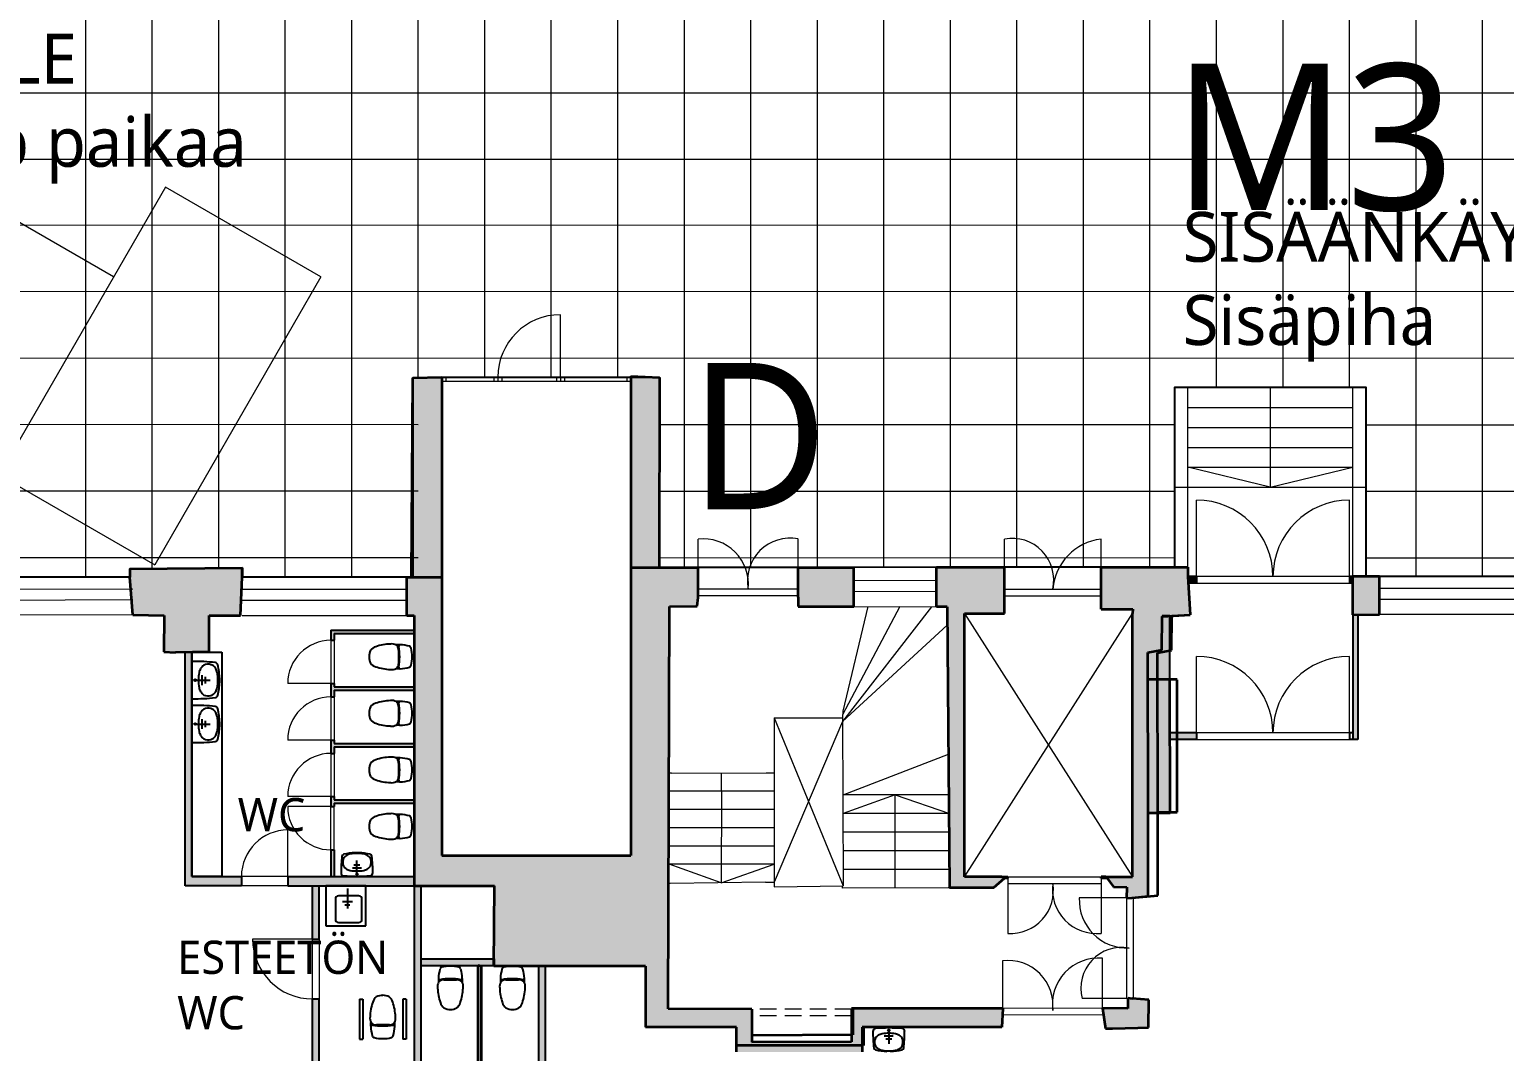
# Model space of a CAD drawing. Header units: millimetres. Extents: x -2569 to 735611, y -420503 to 265310.
# Drawn here: x 365999 to 388174, y 29786 to 45146 of the extents above; entities that cross this region are included whole.
import ezdxf

# ---------------------------------------------------------------- set-up
doc = ezdxf.new("R2010")
doc.units = ezdxf.units.MM
doc.linetypes.add('DASHDOT', pattern=[10, 5, -2.5, 0, -2.5])
doc.linetypes.add('DASHED', pattern=[7.5, 5, -2.5])
doc.layers.add('00 APUVIIVA No plot', color=6, linetype='Continuous', plot=False)
for name, color, linetype, lineweight in [('02 IKKUNAT', 130, 'Continuous', 13), ('02 KANTAVA', 24, 'Continuous', 35), ('02 KANTAVA _väri', 2, 'Continuous', 35), ('02 OVET', 5, 'Continuous', 13), ('02 RAPUT_HISSI', 1, 'Continuous', 5), ('02 SEINALINJA', 151, 'Continuous', 13), ('02 VÄLISEINÄ', 21, 'Continuous', 25), ('02 VÄLISEINÄ _väri', 21, 'Continuous', 25), ('03 Rappukirjain', 7, 'Continuous', 18), ('03 Rappukirjain Tapahtumatila', 1, 'Continuous', 18), ('10 AP1', 7, 'Continuous', 13), ('10 AP2', 7, 'DASHDOT', 9)]:
    doc.layers.add(name, color=color, linetype=linetype, lineweight=lineweight)
doc.layers.add('02 Ruudukko eheä', color=7, linetype='Continuous', lineweight=9, true_color=0x7c7887)
doc.layers.add('02 SANITEETTIKALUSTEET', color=7, linetype='Continuous')
doc.layers.add('03 TEKSTIT', color=7, linetype='Continuous')
doc.styles.get("Standard").update_dxf_attribs({"font": ''})
doc.styles.get('Standard').set_extended_font_data('Roboto')

# ---------------------------------------------------------------- blocks, each defined once
blk = doc.blocks.new('MKH sisäpiha ruudutus')
at = {"layer": '00 APUVIIVA No plot'}
blk.add_lwpolyline([(98612, 13674), (95859, 13673), (95859, 16515), (92978, 16515), (92980, 13814), (89400, 13812), (87322, 13810), (85816, 13809), (85231, 13808), (85236, 16663), (84806, 16663), (81962, 16663), (81528, 16662), (81528, 13666), (78961, 13664), (78961, 13803), (77275, 13788), (77275, 13665), (74396, 13664)], dxfattribs=at)
at = {"layer": '02 Ruudukko eheä'}
for p, q in [((76610, 13664), (76610, 29997)), ((77610, 13791), (77610, 30003)), ((91610, 13813), (91610, 30007)), ((92610, 13814), (92610, 30007)), ((93610, 16515), (93610, 30007)), ((94610, 16515), (94610, 30007)), ((95610, 16515), (95610, 30007)), ((96610, 13673), (96610, 30007)), ((97610, 13674), (97610, 30007)), ((78610, 13800), (78610, 26960)), ((79610, 13665), (79610, 26960)), ((80610, 13665), (80610, 26960)), ((85610, 13809), (85610, 26835)), ((86610, 13809), (86610, 26839)), ((87610, 13810), (87610, 26842)), ((88610, 13811), (88610, 26846)), ((89610, 13812), (89610, 26850)), ((90610, 13813), (90610, 26854)), ((81610, 16662), (81610, 26820)), ((82610, 16663), (82610, 26824)), ((83610, 16663), (83610, 26827)), ((84610, 16663), (84610, 26831)), ((57106, 20946), (127861, 20946)), ((57108, 19946), (127861, 19946)), ((59484, 18965), (127861, 18949)), ((60476, 17965), (127861, 17949)), ((67610, 16963), (127861, 16949)), ((67610, 15963), (81610, 15960)), ((85235, 15959), (92979, 15957)), ((95859, 15956), (107154, 15953)), ((67610, 14963), (81610, 14960)), ((85233, 14959), (92979, 14957)), ((95859, 14956), (107155, 14953)), ((67610, 13963), (81610, 13960)), ((85231, 13959), (92980, 13957)), ((95859, 13956), (107155, 13953))]:
    blk.add_line(p, q, dxfattribs=at)

msp = doc.modelspace()

# ---------------------------------------------------------------- hatches: boundary and pattern name
at = {"layer": '02 KANTAVA _väri'}
h = msp.add_hatch(color=256, dxfattribs=at)
h.paths.add_polyline_path([(375470, 39914), (375040, 39934), (375040, 39504), (375040, 37059), (375465, 37059)])
h.paths.add_polyline_path([(372197, 39920), (371762, 39913), (371740, 36917), (371765, 36917), (372197, 36917)])
h = msp.add_hatch(color=256, dxfattribs=at)
h.paths.add_polyline_path([(383412, 36924), (383412, 36924), (383412, 37066), (382108, 37065), (382108, 36736), (382108, 36434), (382588, 36434), (382582, 36371), (382582, 32411), (382184, 32411), (382295, 32260), (382498, 32256), (382492, 32094), (382531, 32094), (382570, 32096), (382818, 32119), (382817, 33375), (382814, 35782), (383024, 35822), (383028, 36325), (383449, 36350)])
h.paths.add_polyline_path([(380658, 36919), (380658, 37063), (379635, 37063), (379633, 36471), (379793, 36471), (379821, 33364), (379828, 33361), (379821, 33361), (379831, 32252), (380495, 32252), (380658, 32391), (380708, 32391), (380708, 32411), (380617, 32411), (380057, 32411), (380057, 36371), (380657, 36371), (380657, 36919)])
h.paths.add_polyline_path([(378394, 37062), (377556, 37061), (377556, 36736), (377556, 36615), (377554, 36475), (378394, 36475)])
h.paths.add_polyline_path([(376051, 36611), (376051, 37060), (375465, 37059), (375040, 37059), (375040, 32733), (372197, 32733), (372197, 36917), (371765, 36917), (371671, 36917), (371671, 36341), (371781, 36341), (371781, 32276), (372989, 32276), (372982, 31068), (373259, 31068, -0.000016), (373259, 31068), (375259, 31068), (375259, 30149), (376629, 30149), (376629, 29779), (378517, 29779), (378517, 30149), (380616, 30149), (380632, 30402), (380632, 30430), (378355, 30433), (378355, 29933), (376860, 29924), (376860, 30424), (375603, 30426), (375623, 36472), (376037, 36477)])
h.paths.add_polyline_path([(369195, 36917), (369195, 37054), (367509, 37039), (367509, 36916), (367552, 36347), (368026, 36341), (368021, 35791), (368195, 35785), (368701, 35791), (368701, 36341), (369171, 36341)])
h.paths.add_polyline_path([(364996, 36915), (364630, 36915), (364630, 36339), (364996, 36336)])
h.paths.add_polyline_path([(362118, 36913), (362118, 37045), (360413, 37051), (360413, 36913), (360443, 36345), (360922, 36338), (360924, 35777), (361092, 35779), (361472, 35778), (361587, 35784), (361583, 36338), (362081, 36338)])
h.paths.add_polyline_path([(357913, 36912), (357535, 36911), (357535, 36341), (357913, 36342)])
h.paths.add_polyline_path([(355035, 36910), (355035, 37044), (353309, 37045), (353309, 36910), (353351, 36341), (353829, 36348), (353830, 35772), (353990, 35772), (354370, 35771), (354494, 35771), (354494, 36349), (354977, 36338)])
h.paths.add_polyline_path([(361780, 27607), (361785, 27810), (361558, 27810), (361078, 27810), (360769, 27810), (360768, 27605), (360766, 27145), (360765, 26802), (361076, 26801), (361556, 26799), (361760, 26799), (361769, 27147)])
h.paths.add_polyline_path([(368846, 27627), (368846, 27819), (367860, 27819), (367857, 27625), (367850, 27165), (367845, 26818), (368846, 26809), (368846, 27167)])
h.paths.add_polyline_path([(383041, 27483), (383036, 27811), (382661, 27808), (382281, 27808), (382064, 27803), (382064, 27495), (382064, 27043), (382064, 26804), (382281, 26804), (382618, 26804), (383052, 26804), (383048, 27023)])
h.paths.add_polyline_path([(382825, 30563), (382575, 30580), (382510, 30580), (382511, 30434), (382128, 30437), (382174, 30129), (382281, 30132), (382661, 30141), (382822, 30145)])
msp.add_hatch(color=256, dxfattribs=at).paths.add_polyline_path([(386295, 36924), (385893, 36924), (385893, 36347), (386295, 36354)])
h = msp.add_hatch(color=256, dxfattribs=at)
h.dxf.hatch_style = 1
h.paths.add_polyline_path([(383143, 35375), (382815, 35375), (382817, 33375), (383145, 33372)])
at = {"layer": '02 VÄLISEINÄ _väri'}
h = msp.add_hatch(color=256, dxfattribs=at)
h.dxf.hatch_style = 1
h.paths.add_polyline_path([(383543, 36924), (383412, 36924), (383412, 36923), (383419, 36824), (383543, 36824)])
h = msp.add_hatch(color=256, dxfattribs=at)
h.dxf.hatch_style = 1
h.paths.add_polyline_path([(385893, 36924), (385843, 36924), (385843, 36824), (385893, 36824)])
h = msp.add_hatch(color=256, dxfattribs=at)
h.dxf.hatch_style = 1
h.paths.add_polyline_path([(383143, 36332), (383028, 36325), (383024, 35822), (382814, 35782), (382815, 35375), (383143, 35375)])
h = msp.add_hatch(color=256, dxfattribs=at)
h.dxf.hatch_style = 1
h.paths.add_polyline_path([(385968, 36348), (385893, 36347), (385893, 34474), (385968, 34474)])
h = msp.add_hatch(color=256, dxfattribs=at)
h.paths.add_polyline_path([(371781, 36116), (370531, 36116), (370531, 35966), (370581, 35966), (370581, 36066), (371781, 36066)])
h.paths.add_polyline_path([(371781, 35266), (370581, 35266), (370581, 35316), (370531, 35316), (370531, 35116), (370581, 35116), (370581, 35216), (371781, 35216)])
h.paths.add_polyline_path([(371781, 34416), (370581, 34416), (370581, 34466), (370531, 34466), (370531, 34266), (370581, 34266), (370581, 34366), (371781, 34366)])
h.paths.add_polyline_path([(371781, 33566), (370581, 33566), (370581, 33616), (370531, 33616), (370531, 33466), (370581, 33466), (370581, 33516), (371781, 33516)])
for points in [[(368439, 35788), (368339, 35786), (368339, 32276), (369185, 32276), (369185, 32416), (368439, 32416)], [(370581, 32816), (370531, 32816), (370531, 32416), (370581, 32416)], [(371781, 32416), (369885, 32416), (369885, 32276), (371781, 32276)], [(371881, 32276), (371781, 32276), (371781, 29626), (370354, 29626), (370354, 30576), (370254, 30576), (370254, 28526), (370354, 28526), (370354, 29526), (371881, 29526)], [(370354, 32276), (370254, 32276), (370254, 31476), (370354, 31476)], [(372983, 31176), (371881, 31176), (371881, 31076), (372982, 31076)], [(372794, 31068), (372741, 31076), (372741, 29576), (372691, 29576), (372691, 29526), (372954, 29526), (372954, 29576), (372794, 29576)]]:
    msp.add_hatch(color=256, dxfattribs=at).paths.add_polyline_path(points)
h = msp.add_hatch(color=256, dxfattribs=at)
h.dxf.hatch_style = 1
h.paths.add_polyline_path([(383543, 34574), (383144, 34574), (383144, 34474), (383543, 34474)])
h = msp.add_hatch(color=256, dxfattribs=at)
h.dxf.hatch_style = 1
h.paths.add_polyline_path([(373754, 31068), (373654, 31068), (373654, 26732), (373754, 26732), (373754, 27819), (373904, 27819), (373904, 27919), (373754, 27919)])

# ---------------------------------------------------------------- linework, layer by layer
at = {"layer": '02 IKKUNAT', "linetype": 'Continuous'}
for p, q in [((378395, 36870), (379634, 36866)), ((364994, 36731), (367551, 36742)), ((369171, 36736), (371671, 36736)), ((378395, 36705), (379634, 36701)), ((386295, 36749), (388845, 36749)), ((364995, 36566), (367551, 36577)), ((369171, 36571), (371671, 36571)), ((386295, 36584), (388845, 36584))]:
    msp.add_line(p, q, dxfattribs=at)
at = {"layer": '02 KANTAVA'}
for p, q in [((371762, 39913), (372197, 39920)), ((371762, 39913), (372197, 39920)), ((371762, 39913), (372197, 39920)), ((371762, 39913), (372197, 39920)), ((371762, 39913), (372197, 39920)), ((372197, 39920), (372197, 36917)), ((372197, 39920), (372197, 36917)), ((372197, 39920), (372197, 36917)), ((372197, 39920), (372197, 36917)), ((372197, 39920), (372197, 36917)), ((375040, 39934), (375470, 39914)), ((375040, 39934), (375040, 39504)), ((375040, 39934), (375470, 39914)), ((375040, 39934), (375040, 39504)), ((375040, 39934), (375470, 39914)), ((375040, 39934), (375040, 39504)), ((375040, 39934), (375470, 39914)), ((375040, 39934), (375040, 39504)), ((375040, 39934), (375470, 39914)), ((375040, 39934), (375040, 39504)), ((371740, 36914), (371762, 39913)), ((371740, 36914), (371762, 39913)), ((371740, 36917), (371762, 39913)), ((371740, 36914), (371762, 39913)), ((371740, 36917), (371762, 39913)), ((375470, 39914), (375465, 37059)), ((375470, 39914), (375465, 37059)), ((375470, 39914), (375465, 37059)), ((375470, 39914), (375465, 37059)), ((375470, 39914), (375465, 37059)), ((375040, 39504), (375040, 37059)), ((375040, 39504), (375040, 37059)), ((375040, 39504), (375040, 37059)), ((375040, 39504), (375040, 37059)), ((375040, 39504), (375040, 37059)), ((367509, 37039), (369195, 37054)), ((367509, 37039), (369195, 37054)), ((367509, 37039), (369195, 37054)), ((367509, 37039), (369195, 37054)), ((367509, 37039), (369195, 37054)), ((367509, 37039), (367509, 36916)), ((367509, 37039), (367509, 36916)), ((367509, 37039), (367509, 36916)), ((367509, 37039), (367509, 36916)), ((367509, 37039), (367509, 36916)), ((369195, 36917), (369195, 37054)), ((369195, 37054), (369195, 36917)), ((369195, 36917), (369195, 37054)), ((369195, 37054), (369195, 36917)), ((369195, 36917), (369195, 37054)), ((369195, 37054), (369195, 36917)), ((369195, 36917), (369195, 37054)), ((369195, 37054), (369195, 36917)), ((369195, 36917), (369195, 37054)), ((369195, 37054), (369195, 36917)), ((375040, 37059), (375040, 32733)), ((375040, 37059), (375465, 37059)), ((375040, 37059), (375040, 32733)), ((375040, 37059), (375465, 37059)), ((375040, 37059), (375040, 32733)), ((375040, 37059), (375465, 37059)), ((375040, 37059), (375040, 32733)), ((375040, 37059), (375465, 37059)), ((375040, 37059), (375040, 32733)), ((375040, 37059), (375465, 37059)), ((375465, 37059), (376051, 37060)), ((375465, 37059), (376051, 37060)), ((375465, 37059), (376051, 37060)), ((375465, 37059), (376051, 37060)), ((375465, 37059), (376051, 37060)), ((376051, 36611), (376051, 37060)), ((376051, 36611), (376051, 37060)), ((376051, 36611), (376051, 37060)), ((376051, 36611), (376051, 37060)), ((376051, 36611), (376051, 37060)), ((377556, 37061), (378394, 37062)), ((377556, 37061), (378394, 37062)), ((377556, 37061), (378394, 37062)), ((377556, 37061), (378394, 37062)), ((377556, 37061), (378394, 37062)), ((377556, 36615), (377556, 37061)), ((377556, 36615), (377556, 37061)), ((377556, 36615), (377556, 37061)), ((377556, 36615), (377556, 37061)), ((377556, 36615), (377556, 37061)), ((378394, 36475), (378394, 37062)), ((378394, 36475), (378394, 37062)), ((378394, 36475), (378394, 37062)), ((378394, 36475), (378394, 37062)), ((378394, 36475), (378394, 37062)), ((379633, 36471), (379635, 37063)), ((379633, 36471), (379635, 37063)), ((379633, 36471), (379635, 37063)), ((379633, 36471), (379635, 37063)), ((379633, 36471), (379635, 37063)), ((379635, 36921), (379635, 37063)), ((379635, 37063), (380658, 37063)), ((379635, 36921), (379635, 37063)), ((379635, 37063), (380658, 37063)), ((379635, 36921), (379635, 37063)), ((379635, 37063), (380658, 37063)), ((379635, 36921), (379635, 37063)), ((379635, 37063), (380658, 37063)), ((379635, 36921), (379635, 37063)), ((379635, 37063), (380658, 37063)), ((380658, 36434), (380658, 37063)), ((380658, 36434), (380658, 37063)), ((380658, 36434), (380658, 37063)), ((380658, 36434), (380658, 37063)), ((380658, 36434), (380658, 37063)), ((382108, 37065), (383412, 37066)), ((382108, 37065), (383412, 37066)), ((382108, 37065), (383412, 37066)), ((382108, 37065), (383412, 37066)), ((382108, 37065), (383412, 37066)), ((382108, 36434), (382108, 37065)), ((382108, 36434), (382108, 37065)), ((382108, 36434), (382108, 37065)), ((382108, 36434), (382108, 37065)), ((382108, 36434), (382108, 37065)), ((383412, 37054), (383412, 37066)), ((383412, 37066), (383412, 36923)), ((383412, 37054), (383412, 37066)), ((383412, 37066), (383412, 36923)), ((383412, 37054), (383412, 37066)), ((383412, 37066), (383412, 36923)), ((383412, 37054), (383412, 37066)), ((383412, 37066), (383412, 36923)), ((383412, 37054), (383412, 37066)), ((383412, 37066), (383412, 36923)), ((367552, 36347), (367509, 36916)), ((367552, 36347), (367509, 36916)), ((367552, 36347), (367509, 36916)), ((367552, 36347), (367509, 36916)), ((367552, 36347), (367509, 36916)), ((369171, 36341), (369195, 36917)), ((369171, 36341), (369195, 36917)), ((369171, 36341), (369195, 36917)), ((369171, 36341), (369195, 36917)), ((369171, 36341), (369195, 36917)), ((371671, 36341), (371671, 36917)), ((371671, 36917), (371765, 36917)), ((371671, 36341), (371671, 36917)), ((371671, 36917), (371765, 36917)), ((371671, 36341), (371671, 36917)), ((371671, 36917), (371765, 36917)), ((371671, 36341), (371671, 36917)), ((371671, 36917), (371765, 36917)), ((371671, 36341), (371671, 36917)), ((371671, 36917), (371765, 36917)), ((371765, 36917), (372197, 36917)), ((371765, 36917), (372197, 36917)), ((371765, 36917), (372197, 36917)), ((371765, 36917), (372197, 36917)), ((371765, 36917), (372197, 36917)), ((372197, 36917), (372197, 32733)), ((372197, 36917), (372197, 32733)), ((372197, 36917), (372197, 32733)), ((372197, 36917), (372197, 32733)), ((372197, 36917), (372197, 32733)), ((380657, 36371), (380657, 36919)), ((380657, 36371), (380657, 36919)), ((380657, 36371), (380657, 36919)), ((380657, 36371), (380657, 36919)), ((380657, 36371), (380657, 36919)), ((383412, 36923), (383449, 36350)), ((383412, 36923), (383449, 36350)), ((383412, 36923), (383449, 36350)), ((383412, 36923), (383449, 36350)), ((383412, 36923), (383449, 36350)), ((386295, 36924), (385893, 36924)), ((385893, 36347), (385893, 36924)), ((386295, 36924), (385893, 36924)), ((385893, 36347), (385893, 36924)), ((386295, 36924), (385893, 36924)), ((385893, 36347), (385893, 36924)), ((386295, 36924), (385893, 36924)), ((385893, 36347), (385893, 36924)), ((386295, 36924), (385893, 36924)), ((385893, 36347), (385893, 36924)), ((386295, 36354), (386295, 36924)), ((386295, 36354), (386295, 36924)), ((386295, 36354), (386295, 36924)), ((386295, 36354), (386295, 36924)), ((386295, 36354), (386295, 36924)), ((376037, 36477), (376051, 36611)), ((376037, 36477), (376051, 36611)), ((376037, 36477), (376051, 36611)), ((376037, 36477), (376051, 36611)), ((376037, 36477), (376051, 36611)), ((377556, 36615), (377554, 36475)), ((377556, 36615), (377554, 36475)), ((377556, 36615), (377554, 36475)), ((377556, 36615), (377554, 36475)), ((377556, 36615), (377554, 36475)), ((375603, 30426), (375623, 36472)), ((375603, 30426), (375623, 36472)), ((375603, 30426), (375623, 36472)), ((375603, 30426), (375623, 36472)), ((375603, 30426), (375623, 36472)), ((375623, 36472), (376037, 36477)), ((375623, 36472), (376037, 36477)), ((375623, 36472), (376037, 36477)), ((375623, 36472), (376037, 36477)), ((375623, 36472), (376037, 36477)), ((377554, 36475), (378394, 36475)), ((377554, 36475), (378394, 36475)), ((377554, 36475), (378394, 36475)), ((377554, 36475), (378394, 36475)), ((377554, 36475), (378394, 36475)), ((379793, 36471), (379633, 36471)), ((379793, 36471), (379633, 36471)), ((379793, 36471), (379633, 36471)), ((379793, 36471), (379633, 36471)), ((379793, 36471), (379633, 36471)), ((379793, 36471), (379831, 32252)), ((379793, 36471), (379831, 32252)), ((379793, 36471), (379831, 32252)), ((379793, 36471), (379831, 32252)), ((379793, 36471), (379831, 32252)), ((380057, 32411), (380057, 36371)), ((380057, 36371), (380657, 36371)), ((380057, 32411), (380057, 36371)), ((380057, 36371), (380657, 36371)), ((380057, 32411), (380057, 36371)), ((380057, 36371), (380657, 36371)), ((380057, 32411), (380057, 36371)), ((380057, 36371), (380657, 36371)), ((380057, 32411), (380057, 36371)), ((380057, 36371), (380657, 36371)), ((382108, 36434), (382588, 36434)), ((382108, 36434), (382588, 36434)), ((382108, 36434), (382588, 36434)), ((382108, 36434), (382588, 36434)), ((382108, 36434), (382588, 36434)), ((382588, 36434), (382582, 36371)), ((382588, 36434), (382582, 36371)), ((382588, 36434), (382582, 36371)), ((382588, 36434), (382582, 36371)), ((382588, 36434), (382582, 36371)), ((382582, 32411), (382582, 36371)), ((382582, 32411), (382582, 36371)), ((382582, 32411), (382582, 36371)), ((382582, 32411), (382582, 36371)), ((382582, 32411), (382582, 36371)), ((367552, 36347), (368026, 36341)), ((367552, 36347), (368026, 36341)), ((367552, 36347), (368026, 36341)), ((367552, 36347), (368026, 36341)), ((367552, 36347), (368026, 36341)), ((368026, 36341), (368021, 35791)), ((368026, 36341), (368021, 35791)), ((368026, 36341), (368021, 35791)), ((368026, 36341), (368021, 35791)), ((368026, 36341), (368021, 35791)), ((368701, 36341), (369171, 36341)), ((368701, 35791), (368701, 36341)), ((368701, 36341), (369171, 36341)), ((368701, 35791), (368701, 36341)), ((368701, 36341), (369171, 36341)), ((368701, 35791), (368701, 36341)), ((368701, 36341), (369171, 36341)), ((368701, 35791), (368701, 36341)), ((368701, 36341), (369171, 36341)), ((368701, 35791), (368701, 36341)), ((371671, 36341), (371781, 36341)), ((371671, 36341), (371781, 36341)), ((371671, 36341), (371781, 36341)), ((371671, 36341), (371781, 36341)), ((371671, 36341), (371781, 36341)), ((371781, 36341), (371781, 32276)), ((371781, 36341), (371781, 32276)), ((371781, 36341), (371781, 32276)), ((371781, 36341), (371781, 32276)), ((371781, 36341), (371781, 32276)), ((383024, 35822), (383028, 36325)), ((383028, 36325), (383449, 36350)), ((383168, 35820), (383172, 36334)), ((383168, 35820), (383172, 36334)), ((383172, 36334), (383449, 36350)), ((383172, 36334), (383449, 36350)), ((383172, 36334), (383449, 36350)), ((383172, 36334), (383449, 36350)), ((385893, 36347), (386295, 36354)), ((385893, 36347), (386295, 36354)), ((385893, 36347), (386295, 36354)), ((385893, 36347), (386295, 36354)), ((385893, 36347), (386295, 36354)), ((368021, 35791), (368195, 35785)), ((368021, 35791), (368195, 35785)), ((368021, 35791), (368195, 35785)), ((368021, 35791), (368195, 35785)), ((368021, 35791), (368195, 35785)), ((368701, 35791), (368195, 35785)), ((368701, 35791), (368195, 35785)), ((368701, 35791), (368195, 35785)), ((368701, 35791), (368195, 35785)), ((368701, 35791), (368195, 35785)), ((382814, 35782), (383024, 35822)), ((382817, 33375), (382814, 35782)), ((382958, 35780), (383168, 35820)), ((382958, 35780), (383168, 35820)), ((382961, 33374), (382958, 35780)), ((382961, 33374), (382958, 35780)), ((383143, 35375), (382815, 35375)), ((383143, 35375), (382959, 35375)), ((383254, 35375), (382959, 35375)), ((383143, 35375), (382959, 35375)), ((383254, 35375), (382959, 35375)), ((383145, 33372), (383143, 35375)), ((383255, 33382), (383254, 35373)), ((383255, 33382), (383254, 35373)), ((382818, 32119), (382817, 33375)), ((382817, 33375), (383145, 33372)), ((382961, 33385), (383255, 33382)), ((382961, 33385), (383255, 33382)), ((382962, 32132), (382961, 33375)), ((382962, 32132), (382961, 33375)), ((372197, 32733), (375040, 32733)), ((372197, 32733), (375040, 32733)), ((372197, 32733), (375040, 32733)), ((372197, 32733), (375040, 32733)), ((372197, 32733), (375040, 32733)), ((380617, 32411), (380057, 32411)), ((380617, 32411), (380057, 32411)), ((380617, 32411), (380057, 32411)), ((380617, 32411), (380057, 32411)), ((380617, 32411), (380057, 32411)), ((380495, 32252), (380658, 32391)), ((380495, 32252), (380658, 32391)), ((380495, 32252), (380658, 32391)), ((380495, 32252), (380658, 32391)), ((380495, 32252), (380658, 32391)), ((380617, 32411), (380708, 32411)), ((380617, 32411), (380708, 32411)), ((380617, 32411), (380708, 32411)), ((380617, 32411), (380708, 32411)), ((380617, 32411), (380708, 32411)), ((380708, 32391), (380658, 32391)), ((380708, 32391), (380658, 32391)), ((380708, 32391), (380658, 32391)), ((380708, 32391), (380658, 32391)), ((380708, 32391), (380658, 32391)), ((380708, 32391), (380708, 32411)), ((380708, 32391), (380708, 32411)), ((380708, 32391), (380708, 32411)), ((380708, 32391), (380708, 32411)), ((380708, 32391), (380708, 32411)), ((382182, 32411), (382108, 32411)), ((382108, 32391), (382108, 32411)), ((382182, 32411), (382108, 32411)), ((382108, 32391), (382108, 32411)), ((382182, 32411), (382108, 32411)), ((382108, 32391), (382108, 32411)), ((382182, 32411), (382108, 32411)), ((382108, 32391), (382108, 32411)), ((382182, 32411), (382108, 32411)), ((382108, 32391), (382108, 32411)), ((382108, 32391), (382195, 32397)), ((382108, 32391), (382195, 32397)), ((382108, 32391), (382195, 32397)), ((382108, 32391), (382195, 32397)), ((382108, 32391), (382195, 32397)), ((382182, 32411), (382582, 32411)), ((382182, 32411), (382582, 32411)), ((382182, 32411), (382582, 32411)), ((382182, 32411), (382582, 32411)), ((382182, 32411), (382582, 32411)), ((382186, 32409), (382295, 32260)), ((382195, 32397), (382295, 32260)), ((382195, 32397), (382295, 32260)), ((382195, 32397), (382295, 32260)), ((382195, 32397), (382295, 32260)), ((371781, 32276), (372989, 32276)), ((371781, 32276), (372989, 32276)), ((371781, 32276), (372989, 32276)), ((371781, 32276), (372989, 32276)), ((371781, 32276), (372989, 32276)), ((372982, 31068), (372989, 32276)), ((372982, 31068), (372989, 32276)), ((372982, 31068), (372989, 32276)), ((372982, 31068), (372989, 32276)), ((372982, 31068), (372989, 32276)), ((379831, 32252), (380495, 32252)), ((379831, 32252), (380495, 32252)), ((379831, 32252), (380495, 32252)), ((379831, 32252), (380495, 32252)), ((379831, 32252), (380495, 32252)), ((382295, 32260), (382498, 32256)), ((382295, 32260), (382498, 32256)), ((382295, 32260), (382498, 32256)), ((382295, 32260), (382498, 32256)), ((382295, 32260), (382498, 32256)), ((382498, 32256), (382492, 32092)), ((382498, 32256), (382492, 32092)), ((382498, 32256), (382492, 32092)), ((382498, 32256), (382492, 32092)), ((382498, 32256), (382492, 32092)), ((382492, 32092), (382570, 32096)), ((382492, 32092), (382570, 32096)), ((382492, 32092), (382570, 32096)), ((382492, 32092), (382570, 32096)), ((382492, 32092), (382570, 32096)), ((382570, 32096), (382962, 32132)), ((382570, 32096), (382962, 32132)), ((382570, 32096), (382818, 32119)), ((382570, 32096), (382818, 32119)), ((382570, 32096), (382818, 32119)), ((372794, 31068), (372741, 31076)), ((372741, 31076), (372741, 29576)), ((372794, 29576), (372794, 31068)), ((375259, 31068), (372982, 31068)), ((375259, 31068), (372982, 31068)), ((375259, 31068), (372982, 31068)), ((375259, 31068), (372982, 31068)), ((375259, 31068), (372982, 31068)), ((375259, 31068), (375259, 30149)), ((375259, 31068), (375259, 30149)), ((375259, 31068), (375259, 30149)), ((375259, 31068), (375259, 30149)), ((375259, 31068), (375259, 30149)), ((376860, 30424), (375603, 30426)), ((376860, 30424), (375603, 30426)), ((376860, 30424), (375603, 30426)), ((376860, 30424), (375603, 30426)), ((376860, 30424), (375603, 30426)), ((376860, 30424), (376860, 29924)), ((376860, 30424), (376860, 30025)), ((376860, 30424), (376860, 30025)), ((376860, 30424), (376860, 30025)), ((376860, 30424), (376860, 30025)), ((380634, 30430), (378355, 30433)), ((378355, 30433), (378355, 29933)), ((380634, 30430), (378375, 30433)), ((380634, 30430), (378375, 30433)), ((378375, 30433), (378375, 30034)), ((380634, 30430), (378375, 30433)), ((380634, 30430), (378375, 30433)), ((378375, 30433), (378375, 30034)), ((380634, 30430), (380616, 30149)), ((380634, 30430), (380616, 30149)), ((380634, 30430), (380616, 30149)), ((380634, 30430), (380616, 30149)), ((380634, 30430), (380616, 30149)), ((382128, 30437), (382174, 30129)), ((382511, 30434), (382128, 30437)), ((382128, 30437), (382174, 30129)), ((382511, 30434), (382128, 30437)), ((382128, 30437), (382174, 30129)), ((382511, 30434), (382128, 30437)), ((382128, 30437), (382174, 30129)), ((382511, 30434), (382128, 30437)), ((382128, 30437), (382174, 30129)), ((382511, 30434), (382128, 30437)), ((382510, 30590), (382511, 30434)), ((382510, 30590), (382575, 30580)), ((382510, 30590), (382511, 30434)), ((382510, 30590), (382575, 30580)), ((382510, 30590), (382511, 30434)), ((382510, 30590), (382575, 30580)), ((382510, 30590), (382511, 30434)), ((382510, 30590), (382575, 30580)), ((382510, 30590), (382511, 30434)), ((382510, 30590), (382575, 30580)), ((382825, 30563), (382575, 30580)), ((382825, 30563), (382575, 30580)), ((382825, 30563), (382575, 30580)), ((382825, 30563), (382575, 30580)), ((382825, 30563), (382575, 30580)), ((382822, 30145), (382825, 30563)), ((382822, 30145), (382825, 30563)), ((382822, 30145), (382825, 30563)), ((382822, 30145), (382825, 30563)), ((382822, 30145), (382825, 30563)), ((376629, 30149), (375259, 30149)), ((376629, 30149), (375259, 30149)), ((376629, 30149), (375259, 30149)), ((376629, 30149), (375259, 30149)), ((376629, 30149), (375259, 30149)), ((376629, 29779), (376629, 30149)), ((376629, 29878), (376629, 30149)), ((376629, 29878), (376629, 30149)), ((376629, 29878), (376629, 30149)), ((376629, 29878), (376629, 30149)), ((378375, 30034), (376860, 30025)), ((378375, 30034), (376860, 30025)), ((380616, 30149), (378517, 30149)), ((378517, 30149), (378517, 29779)), ((380616, 30149), (378537, 30149)), ((378537, 30149), (378537, 29878)), ((380616, 30149), (378537, 30149)), ((378537, 30149), (378537, 29878)), ((380616, 30149), (378537, 30149)), ((378537, 30149), (378537, 29878)), ((380616, 30149), (378537, 30149)), ((378537, 30149), (378537, 29878)), ((382174, 30129), (382281, 30132)), ((382174, 30129), (382281, 30132)), ((382174, 30129), (382281, 30132)), ((382174, 30129), (382281, 30132)), ((382174, 30129), (382281, 30132)), ((382281, 30132), (382661, 30141)), ((382281, 30132), (382661, 30141)), ((382281, 30132), (382661, 30141)), ((382281, 30132), (382661, 30141)), ((382281, 30132), (382661, 30141)), ((382661, 30141), (382822, 30145)), ((382661, 30141), (382822, 30145)), ((382661, 30141), (382822, 30145)), ((382661, 30141), (382822, 30145)), ((382661, 30141), (382822, 30145)), ((378537, 29878), (376629, 29878)), ((378537, 29878), (376629, 29878)), ((378355, 29933), (376860, 29924))]:
    msp.add_line(p, q, dxfattribs=at)
at = {"layer": '02 OVET'}
for p, q in [((373980, 39920), (373980, 40860)), ((372197, 39920), (375040, 39920)), ((372257, 39920), (372257, 39860)), ((372980, 39920), (372980, 39860)), ((373040, 39920), (373040, 39860)), ((373040, 39920), (373040, 39860)), ((373100, 39920), (373100, 39860)), ((373920, 39920), (373920, 39860)), ((373980, 39920), (373980, 39860)), ((374040, 39920), (374040, 39860)), ((374980, 39920), (374980, 39860)), ((372197, 39860), (375040, 39860)), ((383543, 36924), (383543, 38074)), ((385843, 36924), (385843, 38074)), ((376051, 36736), (376051, 37488)), ((377556, 36736), (377556, 37488)), ((380658, 36736), (380658, 37488)), ((382108, 36736), (382108, 37488)), ((383543, 36924), (383543, 36824)), ((385843, 36924), (383543, 36924)), ((383543, 36924), (383543, 36824)), ((383543, 36824), (385843, 36824)), ((385843, 36924), (385843, 36824)), ((385843, 36824), (385843, 36924)), ((377556, 36736), (376051, 36736)), ((377556, 36636), (376051, 36636)), ((380658, 36736), (382108, 36736)), ((380658, 36636), (382108, 36636)), ((370531, 35966), (370531, 35316)), ((370581, 35966), (370581, 35316)), ((383543, 34574), (383543, 35724)), ((385843, 34574), (385843, 35724)), ((370531, 35316), (369881, 35316)), ((370531, 35116), (370531, 34466)), ((370581, 35116), (370581, 34466)), ((370531, 34466), (369881, 34466)), ((383543, 34574), (383543, 34474)), ((383543, 34574), (383543, 34474)), ((385843, 34574), (383543, 34574)), ((383543, 34474), (385843, 34474)), ((385843, 34574), (385843, 34474)), ((385843, 34474), (385843, 34574)), ((370531, 34266), (370531, 33616)), ((370581, 34266), (370581, 33616)), ((370531, 33616), (369881, 33616)), ((370531, 33466), (369881, 33466)), ((370531, 32816), (370531, 33466)), ((370581, 32816), (370581, 33466)), ((369885, 32416), (369885, 33116)), ((369885, 32416), (369185, 32416)), ((380708, 32411), (380708, 31561)), ((380708, 32411), (382108, 32411)), ((382108, 32411), (382108, 31561)), ((369885, 32276), (369185, 32276)), ((380708, 32311), (382108, 32311)), ((382531, 32094), (381781, 32094)), ((382492, 32092), (382492, 30580)), ((382592, 32092), (382592, 30580)), ((370254, 31476), (369354, 31476)), ((370254, 30576), (370254, 31476)), ((370354, 31476), (370354, 30576)), ((380632, 30402), (380632, 31152)), ((382128, 30437), (382128, 31187)), ((382128, 30437), (380634, 30430)), ((382575, 30580), (381825, 30580)), ((382128, 30337), (380635, 30330))]:
    msp.add_line(p, q, dxfattribs=at)
at = {"layer": '02 OVET', "linetype": 'DASHED', "ltscale": 50}
for p, q in [((378355, 30424), (376860, 30424)), ((378355, 30324), (376860, 30324))]:
    msp.add_line(p, q, dxfattribs=at)
at = {"layer": '02 OVET'}
for centre, radius, start, end in [((373980, 39920), 940, 90, 180), ((383543, 36924), 1150, 0, 90), ((385843, 36924), 1150, 90, 180), ((376124, 36809), 683, 353.8543, 96.203), ((377432, 36860), 641, 78.8547, 191.088), ((380772, 36873), 626, 347.3601, 100.5454), ((382209, 36665), 829, 96.9991, 175.0954), ((370531, 35316), 650, 90, 180), ((383543, 34574), 1150, 0, 90), ((385843, 34574), 1150, 90, 180), ((370531, 34466), 650, 90, 180), ((370531, 33616), 650, 90, 180), ((370531, 33466), 650, 180, 270), ((369885, 32416), 700, 90, 180), ((380748, 32204), 644, 266.4211, 9.6045), ((382044, 32225), 667, 172.5357, 275.5223), ((382503, 32062), 722, 177.483, 272.2513), ((370254, 31476), 900, 180, 270), ((382419, 30736), 615, 79.5053, 194.7046), ((380708, 30477), 678, 353.5758, 96.4509), ((382068, 30498), 692, 85.019, 188.0076)]:
    msp.add_arc(centre, radius, start, end, dxfattribs=at)
at = {"layer": '02 RAPUT_HISSI'}
for p, q in [((383412, 39766), (383212, 39766)), ((383212, 37066), (383212, 39766)), ((383412, 37066), (383412, 39766)), ((383412, 39766), (385893, 39766)), ((384652, 39766), (384652, 38266)), ((385893, 36924), (385893, 39766)), ((386093, 39766), (385893, 39766)), ((386093, 36924), (386093, 39766)), ((383412, 39466), (385893, 39466)), ((383412, 39166), (385893, 39166)), ((383412, 38866), (385893, 38866)), ((383412, 38566), (385893, 38566)), ((384652, 38266), (383412, 38566)), ((384652, 38266), (385893, 38566)), ((383212, 38266), (386093, 38266)), ((379561, 36471), (378222, 34748)), ((379081, 36473), (378223, 34846)), ((378601, 36474), (378225, 34899)), ((380057, 36371), (382582, 32411)), ((380057, 32411), (382582, 36371)), ((378222, 34748), (379795, 36196)), ((378225, 34899), (378222, 34802)), ((377192, 34802), (377196, 32262)), ((377192, 34802), (378222, 34802)), ((377192, 34802), (378230, 32274)), ((378222, 34748), (377196, 32329)), ((378222, 34802), (378230, 32274)), ((378229, 33641), (379813, 34257)), ((375650, 33970), (375615, 33970)), ((375650, 33970), (377072, 33974)), ((376404, 33699), (376404, 33972)), ((377072, 33974), (377193, 33974)), ((377194, 33699), (375614, 33699)), ((376404, 33699), (376399, 32321)), ((379828, 33641), (378229, 33641)), ((379015, 33641), (378229, 33361)), ((379015, 33641), (379828, 33361)), ((379015, 32242), (379015, 33641)), ((377194, 33424), (375614, 33424)), ((379828, 33361), (378229, 33361)), ((377194, 33149), (375614, 33149)), ((379828, 33081), (378229, 33081)), ((377194, 32874), (375614, 32874)), ((377194, 32599), (375614, 32599)), ((376399, 32321), (375614, 32599)), ((376399, 32321), (377194, 32599)), ((379828, 32801), (378229, 32801)), ((379828, 32521), (378229, 32521)), ((375630, 32311), (375609, 32311)), ((377064, 32329), (375630, 32311)), ((377064, 32329), (377196, 32329)), ((377196, 32262), (378230, 32274)), ((378221, 32240), (378221, 32274)), ((379810, 32245), (378221, 32240)), ((379831, 32241), (379810, 32245)), ((379831, 32252), (379831, 32241))]:
    msp.add_line(p, q, dxfattribs=at)
at = {"layer": '02 SANITEETTIKALUSTEET'}
for p, q in [((368439, 32416), (368439, 35788)), ((368439, 35788), (368889, 35788)), ((368889, 35788), (368889, 32416)), ((371568, 35898), (371508, 35898)), ((371548, 35819), (371548, 35626)), ((368439, 35095), (368439, 35641)), ((371568, 35539), (371508, 35539)), ((368489, 35368), (368714, 35368)), ((368589, 35443), (368589, 35293)), ((368639, 35418), (368639, 35318)), ((371568, 35048), (371508, 35048)), ((368439, 34435), (368439, 34981)), ((371548, 34969), (371548, 34776)), ((368489, 34708), (368714, 34708)), ((368589, 34783), (368589, 34633)), ((368639, 34758), (368639, 34658)), ((371568, 34689), (371508, 34689)), ((371568, 34198), (371508, 34198)), ((371548, 34119), (371548, 33926)), ((371568, 33839), (371508, 33839)), ((371568, 33348), (371508, 33348)), ((371548, 33269), (371548, 33076)), ((371568, 32989), (371508, 32989)), ((370922, 32454), (370922, 32657)), ((368889, 32416), (368439, 32416)), ((370854, 32544), (370989, 32544)), ((370877, 32589), (370967, 32589)), ((370454, 32276), (370454, 31676)), ((371054, 32276), (370454, 32276)), ((370778, 32236), (370778, 31936)), ((371054, 31676), (371054, 32276)), ((370597, 32080), (370597, 31770)), ((370952, 32125), (370642, 32125)), ((370853, 32036), (370703, 32036)), ((370815, 31986), (370740, 31986)), ((370997, 31770), (370997, 32080)), ((370642, 31725), (370952, 31725)), ((370454, 31676), (371054, 31676)), ((372147, 30884), (372147, 30824)), ((372226, 30864), (372419, 30864)), ((372506, 30884), (372506, 30824)), ((373079, 30883), (373079, 30823)), ((373159, 30863), (373352, 30863)), ((373438, 30883), (373438, 30823)), ((370962, 30571), (371012, 30571)), ((370962, 30571), (370962, 29971)), ((371012, 30571), (371012, 29971)), ((371662, 30571), (371612, 30571)), ((371612, 30571), (371612, 29971)), ((371662, 30571), (371662, 29971)), ((371130, 30164), (371130, 30224)), ((371410, 30184), (371217, 30184)), ((371489, 30164), (371489, 30224)), ((370962, 29971), (371012, 29971)), ((371662, 29971), (371612, 29971)), ((378985, 30015), (378850, 30015)), ((378962, 29970), (378872, 29970)), ((378917, 30105), (378917, 29902))]:
    msp.add_line(p, q, dxfattribs=at)
for centre, radius in [((368489, 35368), 13.9), ((368489, 34708), 13.9), ((370922, 32454), 12.5), ((378917, 30105), 12.5)]:
    msp.add_circle(centre, radius, dxfattribs=at)
for centre, radius, start, end in [((371313, 35721), 210, 152.8821, 180.711), ((371314, 35716), 211, 179.3747, 206.9913), ((371243, 35727), 147, 105.3839, 142.3772), ((371443, 35192), 718, 91.5081, 109.512), ((371446, 35762), 149, 62.6296, 98.3072), ((371472, 35834), 73.6, 41.1436, 55.6019), ((371426, 35814), 123, 2.2435, 34.1248), ((371569, 35878), 20, 87.4071, 190.0591), ((370671, 35719), 893, 0, 10.0591), ((370671, 35719), 893, 349.9409, 0), ((371542, 35273), 626, 74.4337, 87.4071), ((371699, 35837), 40, 13.7116, 74.4337), ((371213, 35719), 540, 0, 13.7116), ((371213, 35719), 540, 346.2884, 0), ((368446, 35641), 7, 86.0548, 180), ((368498, 33103), 2545, 83.3674, 91.1711), ((369243, 35368), 704, 170.7704, 180.0072), ((368776, 35429), 234, 151.023, 167.0807), ((368733, 35435), 193, 125.5846, 146.5617), ((368683, 35457), 149, 72.45, 114.6073), ((368702, 35495), 107, 30.2513, 76.9655), ((368787, 35586), 45.7, 11.1992, 84.1516), ((368672, 35472), 145, 28.977, 32.2757), ((368593, 35425), 236, 13.7793, 29.7482), ((368128, 35368), 704, 359.9928, 9.2296), ((367488, 35315), 1373, 2.9816, 11.8053), ((371244, 35714), 150, 218.1392, 254.2627), ((371443, 36246), 718, 250.488, 268.4919), ((371446, 35675), 149, 261.6928, 297.0279), ((371472, 35603), 73.6, 304.3981, 318.8564), ((371426, 35623), 123, 325.8752, 1.5009), ((371569, 35559), 20, 169.9409, 272.5929), ((371542, 36164), 626, 272.5929, 285.5663), ((371699, 35600), 40, 285.5663, 346.2884), ((369243, 35368), 704, 179.9928, 189.2296), ((368128, 35368), 704, 350.7704, 0.0072), ((368128, 35368), 704, 359.9928, 0.1523), ((368128, 35368), 704, 359.9928, 0.1523), ((368128, 35368), 704, 359.8477, 0.0072), ((368128, 35368), 704, 359.8477, 0.0072), ((367488, 35421), 1373, 348.1843, 356.6726), ((368223, 35373), 637, 357.1436, 1.1482), ((368446, 35095), 7, 180, 273.9452), ((368498, 37633), 2545, 268.8289, 276.6326), ((368776, 35307), 234, 192.9193, 208.977), ((368733, 35300), 193, 213.4383, 234.4154), ((368683, 35279), 149, 245.3927, 287.55), ((368702, 35241), 107, 283.0345, 329.7487), ((368787, 35150), 45.7, 275.8484, 348.8008), ((368672, 35264), 145, 327.7243, 331.023), ((368593, 35311), 236, 330.2518, 346.2207), ((371443, 34342), 718, 91.5081, 109.512), ((371446, 34912), 149, 62.6296, 98.3072), ((371472, 34984), 73.6, 41.1436, 55.6019), ((371569, 35028), 20, 87.4071, 190.0591), ((371542, 34423), 626, 74.4337, 87.4071), ((368446, 34981), 7, 86.0548, 180), ((368498, 32443), 2545, 83.3674, 91.1711), ((369243, 34708), 704, 170.7704, 180.0072), ((368776, 34769), 234, 151.023, 167.0807), ((368733, 34775), 193, 125.5846, 146.5617), ((368683, 34797), 149, 72.45, 114.6073), ((368702, 34835), 107, 30.2513, 76.9655), ((368787, 34926), 45.7, 11.1992, 84.1516), ((368672, 34812), 145, 28.977, 32.2757), ((368593, 34765), 236, 13.7793, 29.7482), ((368128, 34708), 704, 359.9928, 9.2296), ((367488, 34655), 1373, 2.9816, 11.8053), ((371313, 34871), 210, 152.8821, 180.711), ((371314, 34866), 211, 179.3747, 206.9913), ((371243, 34877), 147, 105.3839, 142.3772), ((371426, 34964), 123, 2.2435, 34.1248), ((370671, 34869), 893, 0, 10.0591), ((370671, 34869), 893, 349.9409, 0), ((371699, 34987), 40, 13.7116, 74.4337), ((371213, 34869), 540, 0, 13.7116), ((371213, 34869), 540, 346.2884, 0), ((369243, 34708), 704, 179.9928, 189.2296), ((368776, 34647), 234, 192.9193, 208.977), ((368593, 34651), 236, 330.2518, 346.2207), ((368128, 34708), 704, 350.7704, 0.0072), ((368128, 34708), 704, 359.9928, 0.1523), ((368128, 34708), 704, 359.9928, 0.1523), ((368128, 34708), 704, 359.8477, 0.0072), ((368128, 34708), 704, 359.8477, 0.0072), ((367488, 34761), 1373, 348.1843, 356.6726), ((368223, 34713), 637, 357.1436, 1.1482), ((371244, 34864), 150, 218.1392, 254.2627), ((371443, 35396), 718, 250.488, 268.4919), ((371446, 34825), 149, 261.6928, 297.0279), ((371472, 34753), 73.6, 304.3981, 318.8564), ((371426, 34773), 123, 325.8752, 1.5009), ((371569, 34709), 20, 169.9409, 272.5929), ((371542, 35314), 626, 272.5929, 285.5663), ((371699, 34750), 40, 285.5663, 346.2884), ((368446, 34435), 7, 180, 273.9452), ((368498, 36973), 2545, 268.8289, 276.6326), ((368733, 34640), 193, 213.4383, 234.4154), ((368683, 34619), 149, 245.3927, 287.55), ((368702, 34581), 107, 283.0345, 329.7487), ((368787, 34490), 45.7, 275.8484, 348.8008), ((368672, 34604), 145, 327.7243, 331.023), ((371243, 34027), 147, 105.3839, 142.3772), ((371443, 33492), 718, 91.5081, 109.512), ((371446, 34062), 149, 62.6296, 98.3072), ((371472, 34134), 73.6, 41.1436, 55.6019), ((371426, 34114), 123, 2.2435, 34.1248), ((371569, 34178), 20, 87.4071, 190.0591), ((370671, 34019), 893, 0, 10.0591), ((371542, 33573), 626, 74.4337, 87.4071), ((371699, 34137), 40, 13.7116, 74.4337), ((371313, 34021), 210, 152.8821, 180.711), ((371314, 34016), 211, 179.3747, 206.9913), ((370671, 34019), 893, 349.9409, 0), ((371213, 34019), 540, 0, 13.7116), ((371213, 34019), 540, 346.2884, 0), ((371244, 34014), 150, 218.1392, 254.2627), ((371443, 34546), 718, 250.488, 268.4919), ((371446, 33975), 149, 261.6928, 297.0279), ((371472, 33903), 73.6, 304.3981, 318.8564), ((371426, 33923), 123, 325.8752, 1.5009), ((371569, 33859), 20, 169.9409, 272.5929), ((371542, 34464), 626, 272.5929, 285.5663), ((371699, 33900), 40, 285.5663, 346.2884), ((371313, 33171), 210, 152.8821, 180.711), ((371243, 33177), 147, 105.3839, 142.3772), ((371443, 32642), 718, 91.5081, 109.512), ((371446, 33212), 149, 62.6296, 98.3072), ((371472, 33284), 73.6, 41.1436, 55.6019), ((371426, 33264), 123, 2.2435, 34.1248), ((371569, 33328), 20, 87.4071, 190.0591), ((370671, 33169), 893, 0, 10.0591), ((371542, 32723), 626, 74.4337, 87.4071), ((371699, 33287), 40, 13.7116, 74.4337), ((371213, 33169), 540, 0, 13.7116), ((371314, 33166), 211, 179.3747, 206.9913), ((371244, 33164), 150, 218.1392, 254.2627), ((371426, 33073), 123, 325.8752, 1.5009), ((370671, 33169), 893, 349.9409, 0), ((371699, 33050), 40, 285.5663, 346.2884), ((371213, 33169), 540, 346.2884, 0), ((371443, 33696), 718, 250.488, 268.4919), ((371446, 33125), 149, 261.6928, 297.0279), ((371472, 33053), 73.6, 304.3981, 318.8564), ((371569, 33009), 20, 169.9409, 272.5929), ((371542, 33614), 626, 272.5929, 285.5663), ((372906, 32475), 2223, 173.6182, 180.0419), ((370729, 32718), 32.3, 105.8515, 173.1514), ((370842, 32628), 134, 162.45, 204.6073), ((370807, 32646), 96.1, 120.2513, 166.9655), ((370978, 31480), 1296, 93.6926, 101.4617), ((370828, 32618), 130, 118.977, 122.2757), ((370871, 32548), 213, 103.7793, 119.7482), ((370922, 32129), 634, 89.9928, 99.2296), ((370922, 31895), 879, 88.2786, 91.7938), ((370922, 32129), 634, 89.9928, 90.1523), ((370922, 32129), 634, 89.9928, 90.1523), ((370922, 32129), 634, 89.8477, 90.0072), ((370922, 32129), 634, 80.7704, 90.0072), ((370922, 32129), 634, 89.8477, 90.0072), ((370865, 31480), 1296, 78.5368, 86.2662), ((370973, 32548), 213, 60.2518, 76.2207), ((371015, 32618), 130, 57.7243, 61.023), ((371036, 32646), 96.1, 13.0345, 59.7487), ((371114, 32718), 32.3, 6.8486, 74.1485), ((371002, 32628), 134, 335.3927, 17.55), ((368937, 32475), 2223, 359.9581, 6.3818), ((370726, 32471), 43.5, 177.5838, 264.9691), ((370861, 32673), 174, 215.5846, 236.5617), ((370920, 34973), 2553, 265.5947, 274.5138), ((370867, 32712), 210, 241.023, 257.0807), ((370922, 33133), 634, 260.7704, 270.0072), ((370922, 33133), 634, 269.9928, 279.2296), ((370976, 32712), 210, 282.9193, 298.977), ((370982, 32673), 174, 303.4383, 324.4154), ((371117, 32471), 43.5, 275.0309, 2.4162), ((370642, 32080), 45, 90, 180), ((370952, 32080), 45, 0, 90), ((370642, 31770), 45, 180, 270), ((370952, 31770), 45, 270, 0), ((372208, 31015), 40, 103.7116, 164.4337), ((372326, 30529), 540, 90, 103.7116), ((372326, 30529), 540, 76.2884, 90), ((372445, 31015), 40, 15.5663, 76.2884), ((373140, 31014), 40, 103.7116, 164.4337), ((373259, 30528), 540, 90, 103.7116), ((373259, 30528), 540, 76.2884, 90), ((373377, 31014), 40, 15.5663, 76.2884), ((372282, 30761), 149, 152.6296, 188.3072), ((372772, 30857), 626, 164.4337, 177.4071), ((372167, 30885), 20, 177.4071, 280.0591), ((372211, 30787), 73.6, 131.1436, 145.6019), ((372231, 30741), 123, 92.2435, 124.1248), ((372326, 29986), 893, 90, 100.0591), ((372326, 29986), 893, 79.9409, 90), ((372421, 30741), 123, 55.8752, 91.5009), ((372486, 30885), 20, 259.9409, 2.5929), ((371880, 30857), 626, 2.5929, 15.5663), ((372442, 30787), 73.6, 34.3981, 48.8564), ((372370, 30761), 149, 351.6928, 27.0279), ((373215, 30761), 149, 152.6296, 188.3072), ((373704, 30857), 626, 164.4337, 177.4071), ((373099, 30884), 20, 177.4071, 280.0591), ((373143, 30787), 73.6, 131.1436, 145.6019), ((373163, 30741), 123, 92.2435, 124.1248), ((373259, 29986), 893, 90, 100.0591), ((373259, 29986), 893, 79.9409, 90), ((373354, 30741), 123, 55.8752, 91.5009), ((373418, 30884), 20, 259.9409, 2.5929), ((372813, 30857), 626, 2.5929, 15.5663), ((373374, 30787), 73.6, 34.3981, 48.8564), ((373302, 30761), 149, 351.6928, 27.0279), ((371305, 30488), 150, 128.1392, 164.2627), ((371307, 30418), 211, 89.3747, 116.9913), ((371312, 30420), 210, 62.8821, 90.711), ((371318, 30489), 147, 15.3839, 52.3772), ((372853, 30759), 718, 181.5081, 199.512), ((371799, 30759), 718, 340.488, 358.4919), ((373786, 30758), 718, 181.5081, 199.512), ((372732, 30758), 718, 340.488, 358.4919), ((371837, 30289), 718, 160.488, 178.4919), ((370783, 30289), 718, 1.5081, 19.512), ((372318, 30559), 147, 195.3839, 232.3772), ((372324, 30628), 210, 242.8821, 270.711), ((372328, 30629), 211, 269.3747, 296.9913), ((372331, 30560), 150, 308.1392, 344.2627), ((373251, 30558), 147, 195.3839, 232.3772), ((373256, 30628), 210, 242.8821, 270.711), ((373261, 30629), 211, 269.3747, 296.9913), ((373264, 30560), 150, 308.1392, 344.2627), ((371266, 30287), 149, 171.6928, 207.0279), ((371150, 30163), 20, 79.9409, 182.5929), ((371755, 30191), 626, 182.5929, 195.5663), ((371194, 30261), 73.6, 214.3981, 228.8564), ((371214, 30307), 123, 235.8752, 271.5009), ((371310, 31062), 893, 259.9409, 270), ((371310, 31062), 893, 270, 280.0591), ((371405, 30307), 123, 272.2435, 304.1248), ((371469, 30163), 20, 357.4071, 100.0591), ((370864, 30191), 626, 344.4337, 357.4071), ((371425, 30261), 73.6, 311.1436, 325.6019), ((371353, 30287), 149, 332.6296, 8.3072), ((371191, 30033), 40, 195.5663, 256.2884), ((371310, 30519), 540, 256.2884, 270), ((371310, 30519), 540, 270, 283.7116), ((371428, 30033), 40, 283.7116, 344.4337), ((378722, 30088), 43.5, 95.0309, 182.4162), ((380902, 30084), 2223, 179.9581, 186.3818), ((378837, 29931), 134, 155.3927, 197.55), ((378856, 29886), 174, 123.4383, 144.4154), ((378919, 27586), 2553, 85.5947, 94.5138), ((378863, 29847), 210, 102.9193, 118.977), ((378917, 29426), 634, 89.9928, 99.2296), ((378917, 29426), 634, 80.7704, 90.0072), ((378972, 29847), 210, 61.023, 77.0807), ((378978, 29886), 174, 35.5846, 56.5617), ((379113, 30088), 43.5, 357.5838, 84.9691), ((378997, 29931), 134, 342.45, 24.6073), ((376933, 30084), 2223, 353.6182, 0.0419), ((378725, 29840), 32.3, 186.8486, 254.1485), ((378803, 29913), 96.1, 193.0345, 239.7487), ((378974, 31079), 1296, 258.5368, 266.2662), ((378824, 29941), 130, 237.7243, 241.023), ((378866, 30011), 213, 240.2518, 256.2207), ((378917, 30430), 634, 260.7704, 270.0072), ((378917, 30430), 634, 269.8477, 270.0072), ((378917, 30430), 634, 269.8477, 270.0072), ((378917, 30430), 634, 269.9928, 279.2296), ((378917, 30430), 634, 269.9928, 270.1523), ((378917, 30430), 634, 269.9928, 270.1523), ((378861, 31079), 1296, 273.6926, 281.4617), ((378968, 30011), 213, 283.7793, 299.7482), ((379011, 29941), 130, 298.977, 302.2757), ((379032, 29913), 96.1, 300.2513, 346.9655), ((379110, 29840), 32.3, 285.8515, 353.1514)]:
    msp.add_arc(centre, radius, start, end, dxfattribs=at)
at = {"layer": '02 SEINALINJA', "linetype": 'Continuous'}
for p, q in [((378394, 37062), (379635, 37063)), ((367509, 36916), (364996, 36915)), ((369195, 36917), (371671, 36917)), ((387273, 36924), (386295, 36924)), ((387273, 36924), (388846, 36925)), ((378394, 36475), (379633, 36471)), ((367552, 36347), (364996, 36345)), ((369195, 36341), (371671, 36341)), ((388845, 36355), (386295, 36354))]:
    msp.add_line(p, q, dxfattribs=at)
at = {"layer": '02 VÄLISEINÄ'}
for p, q in [((383543, 36924), (383412, 36924)), ((383412, 36924), (383419, 36824)), ((383543, 36824), (383419, 36824)), ((383543, 36924), (383543, 36824)), ((385893, 36924), (385843, 36924)), ((385843, 36924), (385843, 36824)), ((385893, 36824), (385843, 36824)), ((385893, 36924), (385893, 36824)), ((383028, 36333), (383024, 35822)), ((383143, 36332), (383028, 36333)), ((383143, 35375), (383143, 36332)), ((385893, 36347), (385893, 34474)), ((385893, 36347), (385968, 36347)), ((385968, 36347), (385968, 34474)), ((370531, 36116), (370531, 35966)), ((370531, 36116), (371781, 36116)), ((370531, 35966), (370581, 35966)), ((370581, 36066), (370581, 35966)), ((370581, 36066), (371781, 36066)), ((371781, 36116), (371781, 36066)), ((368339, 35786), (368439, 35788)), ((368339, 32276), (368339, 35786)), ((368439, 35788), (368439, 32416)), ((383024, 35822), (382814, 35782)), ((382814, 35782), (382814, 35375)), ((370531, 35316), (370581, 35316)), ((370531, 35316), (370531, 35116)), ((370581, 35316), (370581, 35266)), ((370581, 35266), (371781, 35266)), ((371781, 35266), (371781, 35216)), ((382814, 35375), (383143, 35376)), ((370531, 35116), (370581, 35116)), ((370581, 35216), (371781, 35216)), ((370581, 35216), (370581, 35116)), ((370531, 34466), (370581, 34466)), ((370531, 34466), (370531, 34266)), ((370581, 34466), (370581, 34416)), ((370581, 34416), (371781, 34416)), ((371781, 34416), (371781, 34366)), ((383543, 34574), (383144, 34574)), ((383144, 34574), (383144, 34474)), ((383543, 34474), (383144, 34474)), ((383543, 34574), (383543, 34474)), ((385893, 34574), (385843, 34574)), ((385843, 34574), (385843, 34474)), ((385968, 34474), (385843, 34474)), ((370531, 34266), (370581, 34266)), ((370581, 34366), (371781, 34366)), ((370581, 34366), (370581, 34266)), ((370531, 33616), (370581, 33616)), ((370531, 33616), (370531, 33466)), ((370581, 33616), (370581, 33566)), ((370581, 33566), (371781, 33566)), ((370581, 33516), (371781, 33516)), ((370581, 33516), (370581, 33466)), ((371781, 33566), (371781, 33516)), ((370531, 33466), (370581, 33466)), ((370531, 32816), (370581, 32816)), ((370531, 32816), (370531, 32416)), ((370581, 32816), (370581, 32416)), ((368439, 32416), (369185, 32416)), ((369185, 32416), (369185, 32276)), ((369885, 32416), (371781, 32416)), ((369885, 32416), (369885, 32276)), ((371781, 32416), (371781, 32276)), ((369185, 32276), (368339, 32276)), ((369885, 32276), (371781, 32276)), ((370254, 31476), (370254, 32276)), ((370354, 31476), (370354, 32276)), ((371781, 32276), (371781, 29626)), ((371781, 32276), (371881, 32276)), ((371881, 32276), (371881, 29526)), ((370254, 31476), (370354, 31476)), ((371881, 31176), (372983, 31176)), ((371881, 31076), (372983, 31076)), ((372741, 31076), (372741, 29576)), ((372794, 29576), (372794, 31068)), ((372983, 31176), (372983, 31076)), ((373654, 26726), (373654, 31068)), ((373654, 31068), (373754, 31068)), ((373754, 27919), (373754, 31068)), ((370254, 28526), (370254, 30576)), ((370254, 30576), (370354, 30576)), ((370354, 29626), (370354, 30576))]:
    msp.add_line(p, q, dxfattribs=at)
at = {"layer": '10 AP1', "ltscale": 30}
for p, q in [((368043, 42779), (364764, 37099)), ((367264, 41429), (364925, 42779)), ((370381, 41429), (368043, 42779)), ((370381, 41429), (367881, 37099)), ((365543, 38449), (367881, 37099))]:
    msp.add_line(p, q, dxfattribs=at)

# ---------------------------------------------------------------- block references
at = {"layer": '02 Ruudukko eheä'}
msp.add_blockref('MKH sisäpiha ruudutus', (290234, 23251), dxfattribs=at)

# ---------------------------------------------------------------- texts
at = {"layer": '03 Rappukirjain', "insert": (375915, 40135), "char_height": 2200, "attachment_point": 1}
msp.add_mtext_dynamic_manual_height_columns('D', width=2159.02, gutter_width=12.5, heights=[0], dxfattribs=at)
at = {"layer": '03 Rappukirjain Tapahtumatila', "lineweight": 100}
msp.add_text('M3', height=2200, dxfattribs=at).set_placement((383192, 42432))
at = {"layer": '03 TEKSTIT', "attachment_point": 1}
for s, width, heights, insert, char_height in [('SISÄÄNKÄYNTI\\PSisäpiha', 6821.71, [0], (383337, 42405), 750), ('\\pxt28;{\\fRoboto|b0|i0|c0|p2;WC}', 2637.23, [1003], (369129, 33596), 500), ('\\pxt28;ESTEETÖN\\PWC', 5425.1, [2709], (368220, 31452), 500)]:
    msp.add_mtext_dynamic_manual_height_columns(s, width=width, gutter_width=5000, heights=heights, dxfattribs=dict(at, insert=insert, char_height=char_height))
at = {"layer": '10 AP2', "insert": (364844, 45083), "char_height": 750, "attachment_point": 1}
msp.add_mtext_dynamic_manual_height_columns('{\\fRoboto|b0|i0|c0|p2;2 LE \\Pap paikaa }', width=10042.6, gutter_width=1, heights=[7992], dxfattribs=at)

doc.saveas('drawing.dxf')
